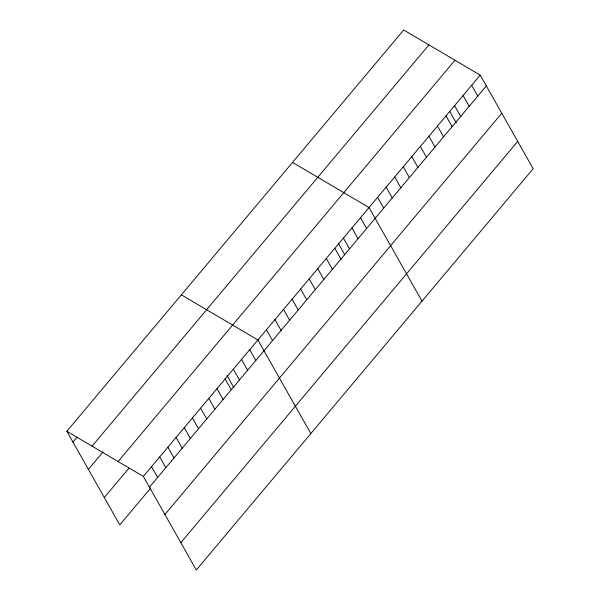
<?xml version="1.0" encoding="UTF-8"?>
<svg xmlns="http://www.w3.org/2000/svg" width="600" height="600" viewBox="0 0 600 600"><rect width="100%" height="100%" fill="white"/><g stroke="black" fill="none" stroke-linecap="round" stroke-linejoin="round"><path stroke-width="0.9" d="M66.825 431.272L403.695 30L480.217 75.127L533.175 168.727L196.305 570L143.347 476.4L66.825 431.272L119.782 524.873L150.75 487.98M72.93 442.058L77.017 437.19M92.078 446.168L428.947 44.895M88.387 469.388L102.998 451.987M118.095 461.513L454.965 60.233M104.317 497.543L128.865 468.308M143.347 476.4L480.217 75.127M149.453 487.185L486.322 85.912M164.91 514.515L501.78 113.243M180.847 542.67L517.71 141.398M292.53 162.42L369.053 207.548L422.01 301.147M181.358 294.84L257.888 339.968L310.837 433.567M471.668 85.312L477.772 96.097M463.118 95.498L469.215 106.282M454.567 105.683L460.665 116.468M449.775 111.45L456.217 122.843M446.018 115.875L452.115 126.653M437.46 126.06L443.565 136.845M428.91 136.245L435.015 147.03M420.36 146.43L426.465 157.215M411.81 156.615L417.908 167.4M403.26 166.8L409.357 177.585M394.71 176.985L400.808 187.77M386.153 187.178L392.257 197.962M377.603 197.362L383.707 208.147M360.502 217.733L366.6 228.517M351.952 227.917L358.05 238.702M343.395 238.103L349.5 248.888M338.183 243.112L344.625 254.498M334.845 248.295L340.95 259.08M326.295 258.48L332.4 269.265M317.745 268.665L323.85 279.45M309.195 278.85L315.293 289.635M300.645 289.035L306.743 299.82M292.087 299.22L298.192 310.005M283.538 309.413L289.642 320.197M274.987 319.597L281.093 330.382M266.438 329.782L272.535 340.567M249.705 349.71L255.803 360.495M241.522 359.46L247.627 370.245M233.34 369.202L239.445 379.987M227.017 375.532L233.888 387.683M225.157 378.952L231.263 389.73M216.983 388.695L223.08 399.48M208.8 398.438L214.897 409.222M200.618 408.188L206.722 418.972M192.435 417.93L198.54 428.715M184.252 427.673L190.358 438.457M176.078 437.423L182.175 448.207M167.895 447.165L173.993 457.95M159.712 456.908L165.817 467.692M151.53 466.658L157.635 477.442"/></g></svg>
